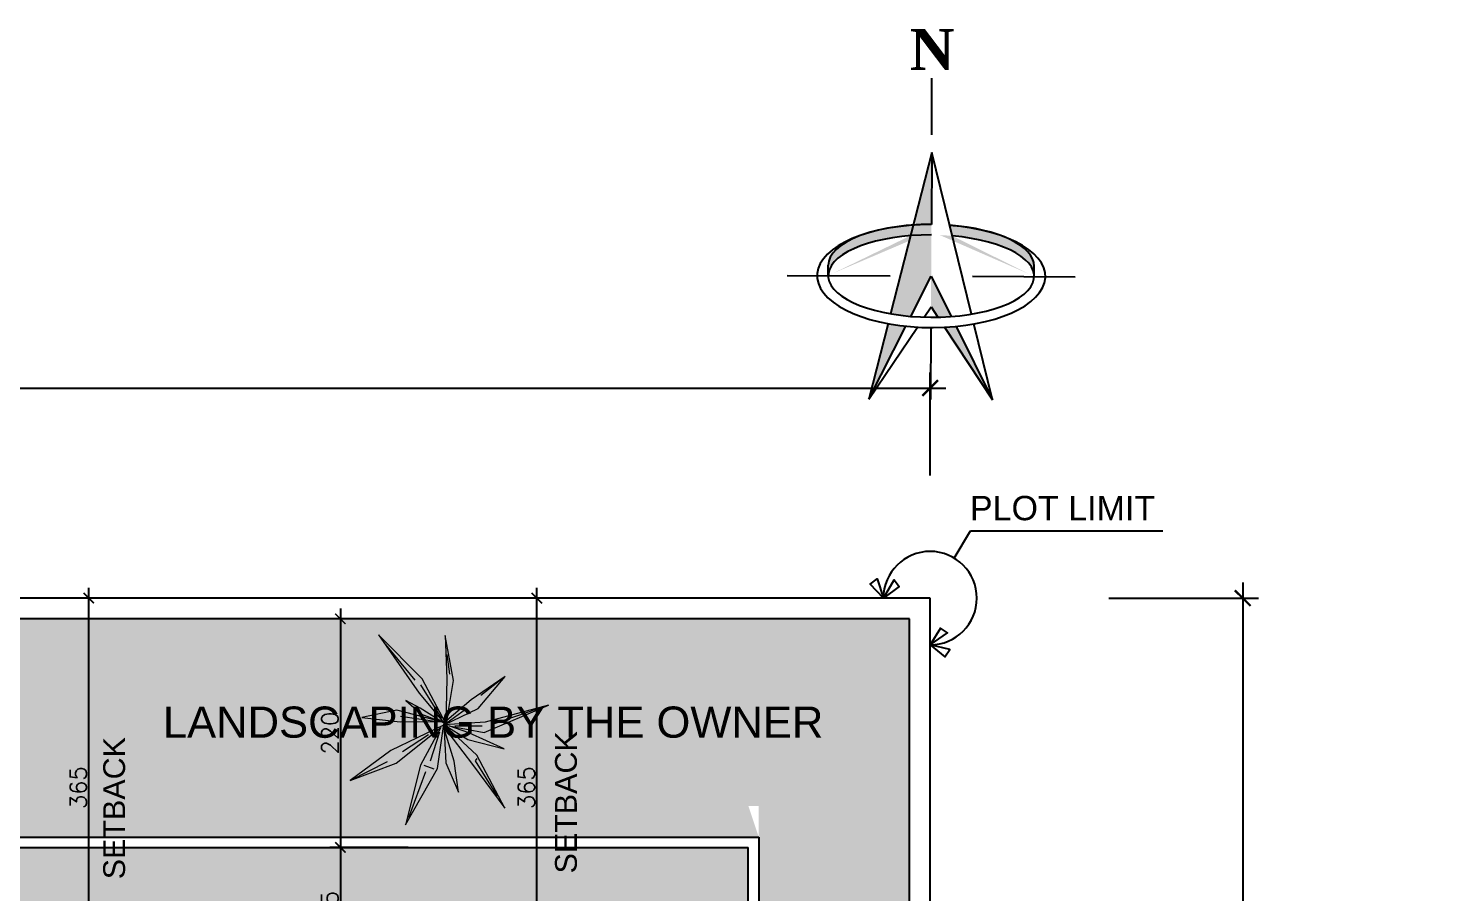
# Model space of a CAD drawing. Header units: centimetres. Extents: x -10658 to 14823, y -5448 to 3597.
# Drawn here: x -868 to 490, y 2764 to 3597 of the extents above; entities that cross this region are included whole.
import ezdxf
from ezdxf.enums import TextEntityAlignment as Align
from ezdxf.xclip import XClip

# ---------------------------------------------------------------- set-up
doc = ezdxf.new("R2010")
doc.units = ezdxf.units.CM
doc.header["$LTSCALE"] = 100
doc.header["$MEASUREMENT"] = 0
doc.header["$XCLIPFRAME"] = 0
doc.header["$PDMODE"] = 35
doc.linetypes.add('A0-01 FLOOR PLANS$0$HIDDEN', pattern=[0.375, 0.25, -0.125])
doc.linetypes.add('FINAL PLOT$0$CENTER', pattern=[2, 1.25, -0.25, 0.25, -0.25])
for name, color, linetype in [('A0-01 FLOOR PLANS$0$STAIRS', 4, 'Continuous'), ('DIM IN', 1, 'Continuous'), ('FINAL PLOT$0$CUTTING LINE', 4, 'Continuous'), ('FINAL PLOT$0$DIM-OUT', 1, 'Continuous'), ('FINAL PLOT$0$FINAL PLOT NORTH', 4, 'Continuous'), ('FINAL PLOT$0$NORTH', 4, 'Continuous'), ('FINAL PLOT$0$PLOT LIMIT', 6, 'FINAL PLOT$0$CENTER'), ('SOURROUNDING$0$KERBSTONE', 11, 'Continuous'), ('SOURROUNDING$0$TEXT', 3, 'Continuous'), ('SOURROUNDING$0$WALL-03', 2, 'Continuous'), ('TEXT', 3, 'Continuous')]:
    doc.layers.add(name, color=color, linetype=linetype)
doc.layers.add('SOURROUNDING$0$HAT', color=8, linetype='Continuous', lineweight=9)
doc.layers.add('SOURROUNDING$0$plantitas', color=68, linetype='Continuous', lineweight=5)
doc.styles.add('ART', font='arial.ttf')
doc.styles.add('FINAL PLOT$0$ART', font='arial.ttf')
doc.styles.add('FINAL PLOT$0$ASA', font='romans.shx', dxfattribs={"width": 0.8})
doc.styles.add('FINAL PLOT$0$FINAL PLOT$0$ART', font='arial.ttf')
doc.styles.add('FINAL PLOT$0$FINAL PLOT$0$TNR', font='timesbd.ttf')
doc.styles.add('ROMANS', font='romans')
doc.styles.add('SOURROUNDING$0$ARIAL', font='arial.ttf', dxfattribs={"width": 0.8, "height": 150})
doc.dimstyles.new('AS-17-100', dxfattribs={"dimtxt": 17, "dimasz": 10, "dimexe": 10, "dimexo": 10, "dimgap": 6, "dimtad": 1, "dimtoh": 1, "dimdec": 0, "dimdsep": 46, "dimtxsty": 'ROMANS', "dimblk1": 'ARCHTICK', "dimblk2": 'ARCHTICK', "dimsah": 1, "dimcen": 25, "dimdle": 10, "dimclrd": 1, "dimclre": 1, "dimclrt": 2, "dimadec": 0, "dimazin": 0, "dimtfac": 1, "dimtdec": 0, "dimtofl": 0, "dimtmove": 2, "dimatfit": 3, "dimldrblk": 'ARCHTICK', "dimfxl": 1, "dimtolj": 1, "dimtzin": 0, "dimarcsym": 0})
doc.dimstyles.new('FINAL PLOT$0$AS-23-100-FM', dxfattribs={"dimscale": 0, "dimtxt": 20, "dimasz": 15, "dimexe": 15, "dimexo": 10, "dimgap": 5, "dimtad": 1, "dimtoh": 1, "dimdec": 0, "dimlfac": 0.393701, "dimzin": 1, "dimdsep": 46, "dimlunit": 3, "dimtxsty": 'FINAL PLOT$0$ASA', "dimblk1": 'FINAL PLOT$0$_ARCHTICK', "dimblk2": 'FINAL PLOT$0$_ARCHTICK', "dimsah": 1, "dimcen": 15, "dimdle": 15, "dimclrd": 1, "dimclre": 1, "dimclrt": 3, "dimadec": 0, "dimazin": 0, "dimtfac": 1, "dimtdec": 0, "dimtmove": 2, "dimatfit": 3, "dimldrblk": 'FINAL PLOT$0$_ARCHTICK', "dimfxl": 1, "dimtolj": 1, "dimtzin": 0, "dimarcsym": 0})

# ---------------------------------------------------------------- blocks, each defined once
blk = doc.blocks.new('_ARCHTICK')
at = {"color": 0, "linetype": 'ByBlock', "const_width": 0.15}
blk.add_lwpolyline([(-0.5, -0.5), (0.5, 0.5)], dxfattribs=at)
blk = doc.blocks.new('*D32')
at = {"layer": 'Defpoints', "color": 0, "transparency": 16777216}
for p in [(-378.5, 3048), (-300, 3048), (-300, 2683)]:
    blk.add_point(p, dxfattribs=at)
at = {"layer": 'DIM IN', "color": 1, "lineweight": -2, "transparency": 16777216}
for p, q in [((-378.5, 2673), (-378.5, 3058)), ((-310, 3048), (-388.5, 3048)), ((-310, 2683), (-388.5, 2683))]:
    blk.add_line(p, q, dxfattribs=at)
at = {"layer": 'DIM IN', "color": 1, "lineweight": -2, "transparency": 16777216, "xscale": 10, "yscale": 10, "zscale": 10}
for p, rotation in [((-378.5, 3048), 90), ((-378.5, 2683), 270)]:
    blk.add_blockref('_ARCHTICK', p, dxfattribs=dict(at, rotation=rotation))
at = {"layer": 'DIM IN', "color": 2, "transparency": 16777216, "insert": (-388.5, 2865.5), "char_height": 16, "attachment_point": 5, "rotation": 90, "style": 'ROMANS'}
blk.add_mtext('\\A1;365', dxfattribs=at)
blk = doc.blocks.new('*D33')
at = {"layer": 'Defpoints', "color": 0, "transparency": 16777216}
for p in [(-809.8, 3048), (-799.8, 3048), (-890, 2683)]:
    blk.add_point(p, dxfattribs=at)
at = {"layer": 'DIM IN', "color": 1, "lineweight": -2, "transparency": 16777216}
for p, q in [((-809.8, 2673), (-809.8, 3058)), ((-809.8, 3048), (-819.8, 3048)), ((-880, 2683), (-799.8, 2683))]:
    blk.add_line(p, q, dxfattribs=at)
at = {"layer": 'DIM IN', "color": 1, "lineweight": -2, "transparency": 16777216, "xscale": 10, "yscale": 10, "zscale": 10}
for p, rotation in [((-809.8, 3048), 90), ((-809.8, 2683), 270)]:
    blk.add_blockref('_ARCHTICK', p, dxfattribs=dict(at, rotation=rotation))
at = {"layer": 'DIM IN', "color": 2, "transparency": 16777216, "insert": (-819.8, 2865.5), "char_height": 16, "attachment_point": 5, "rotation": 90, "style": 'ROMANS'}
blk.add_mtext('\\A1;365', dxfattribs=at)
blk = doc.blocks.new('*D72')
at = {"layer": 'Defpoints', "color": 0, "transparency": 16777216}
for p in [(-492.5, 3028), (-567.6, 2808), (-492.5, 2808)]:
    blk.add_point(p, dxfattribs=at)
at = {"layer": 'DIM IN', "color": 1, "lineweight": -2, "transparency": 16777216}
for p, q in [((-567.6, 3038), (-567.6, 2798)), ((-502.5, 3028), (-577.6, 3028)), ((-502.5, 2808), (-577.6, 2808))]:
    blk.add_line(p, q, dxfattribs=at)
at = {"layer": 'DIM IN', "color": 1, "lineweight": -2, "transparency": 16777216, "xscale": 10, "yscale": 10, "zscale": 10}
for p, rotation in [((-567.6, 3028), 90), ((-567.6, 2808), 270)]:
    blk.add_blockref('_ARCHTICK', p, dxfattribs=dict(at, rotation=rotation))
at = {"layer": 'DIM IN', "color": 2, "transparency": 16777216, "insert": (-577.6, 2918), "char_height": 16, "attachment_point": 5, "rotation": 90, "style": 'ROMANS'}
blk.add_mtext('\\A1;220', dxfattribs=at)
blk = doc.blocks.new('*D73')
at = {"layer": 'Defpoints', "color": 0, "transparency": 16777216}
for p in [(-492.5, 2808), (-595, 2683), (-567.6, 2683)]:
    blk.add_point(p, dxfattribs=at)
at = {"layer": 'DIM IN', "color": 1, "lineweight": -2, "transparency": 16777216}
for p, q in [((-567.6, 2818), (-567.6, 2673)), ((-502.5, 2808), (-577.6, 2808)), ((-585, 2683), (-557.6, 2683))]:
    blk.add_line(p, q, dxfattribs=at)
at = {"layer": 'DIM IN', "color": 1, "lineweight": -2, "transparency": 16777216, "xscale": 10, "yscale": 10, "zscale": 10}
for p, rotation in [((-567.6, 2808), 90), ((-567.6, 2683), 270)]:
    blk.add_blockref('_ARCHTICK', p, dxfattribs=dict(at, rotation=rotation))
at = {"layer": 'DIM IN', "color": 2, "transparency": 16777216, "insert": (-577.6, 2745.5), "char_height": 16, "attachment_point": 5, "rotation": 90, "style": 'ROMANS'}
blk.add_mtext('\\A1;125', dxfattribs=at)
blk = doc.blocks.new('SOURROUNDING$0$0Q62D')
at = {"color": 0, "linetype": 'ByBlock'}
for p, q in [((-0.05, 1.11), (0.07, 0.48)), ((-0.03, 0.53), (-0.05, 1.11)), ((-0.03, 0.96), (0.02, 0.52)), ((-0.33, 0.67), (-0.16, 0.38)), ((-0.24, 0.34), (-0.33, 0.67)), ((0.1, 0.29), (0.34, 0.61)), ((0.34, 0.61), (0.15, 0.24)), ((-0.99, 0.59), (-0.35, 0.33)), ((-0.47, 0.19), (-0.99, 0.59)), ((-0.47, 0.28), (-0.92, 0.55)), ((-0.02, 0.02), (-0.03, 0.53)), ((0.07, 0.48), (0, 0.01)), ((0.02, 0.52), (0.05, 0.51)), ((0.28, 0.34), (1, 0.54)), ((1, 0.54), (0.36, 0.26)), ((1, 0.54), (0.41, 0.33)), ((-0.44, 0.21), (-0.38, 0.31)), ((-0.35, 0.33), (0, 0)), ((0, 0), (-0.24, 0.34)), ((-0.16, 0.38), (-0.02, 0.02)), ((0.03, 0.05), (0.28, 0.34)), ((-0.05, 0.01), (-0.47, 0.19)), ((-0.09, 0.04), (-0.36, 0.22)), ((0, 0.01), (0.1, 0.29)), ((0.36, 0.26), (0, 0.01)), ((0.15, 0.24), (0.03, 0.05)), ((0.08, 0.09), (0.31, 0.27)), ((-1.16, -0.15), (-0.66, 0.01)), ((-0.66, 0.01), (-0.05, 0.01)), ((-0.01, 0.01), (-0.62, -0.13)), ((0.01, 0), (-0.09, -0.29)), ((0, 0.01), (0.39, 0.1)), ((0, -0.42), (0.01, 0)), ((0.02, 0.01), (0.12, -0.52)), ((0.33, -0.36), (0.02, 0.01)), ((0.04, 0.01), (0.28, 0.02)), ((0.39, 0.1), (0.83, 0.01)), ((0.83, 0.01), (0.39, -0.02)), ((0.77, 0.01), (0.5, 0.01)), ((-1.16, -0.15), (-0.72, -0.06)), ((-0.62, -0.13), (-1.16, -0.15)), ((-0.2, -0.01), (-0.53, -0.04)), ((-0.35, -0.31), (-0.01, -0.04)), ((-0.04, -0.06), (-0.31, -0.35)), ((0, -0.03), (-0.3, -0.43)), ((-0.12, -0.23), (0, -0.03)), ((0.02, -0.06), (0.07, -0.48)), ((0.05, -0.01), (0.37, -0.3)), ((0.39, -0.02), (0.05, -0.01)), ((-0.16, -0.45), (-0.12, -0.23)), ((-0.09, -0.29), (-0.16, -0.45)), ((0.37, -0.3), (0.6, -0.73)), ((-0.64, -0.6), (-0.35, -0.31)), ((-0.3, -0.43), (-0.64, -0.6)), ((0.05, -1.18), (0, -0.42)), ((0.6, -0.73), (0.33, -0.36)), ((0.49, -0.56), (0.38, -0.38)), ((0.04, -1.08), (0.05, -0.56)), ((0.12, -0.52), (0.05, -1.18))]:
    blk.add_line(p, q, dxfattribs=at)
blk = doc.blocks.new('SOURROUNDING')
at = {"layer": 'SOURROUNDING$0$HAT', "transparency": 33554658}
h = blk.add_hatch(dxfattribs=at)
h.set_pattern_fill('CROSS', color=256, scale=150, angle=90)
h.paths.add_polyline_path([(-1392.1, 640), (-2418, 640), (-2418, 25), (-1392.1, 25)])
h.paths.add_polyline_path([(-1810, 2848), (-1810, 3028), (-3028, 3028), (-3028, 785), (-1820, 785), (-1820, 1969.7), (-1935, 1969.7), (-1935, 2521.2), (-1820, 2521.2), (-1820, 2848)])
h.paths.add_polyline_path([(-890, 3028), (-880, 2818), (-165, 2818), (-175, 2848), (-165, 2848), (-165, 652.9), (-722.1, 652.9), (-722.1, 25), (-20, 20), (-20, 3028)])
at = {"layer": 'SOURROUNDING$0$KERBSTONE', "lineweight": 13}
h = blk.add_hatch(dxfattribs=at)
h.set_pattern_fill('AR-HBONE', color=252, scale=5, angle=90)
h.paths.add_polyline_path([(-175, 1001.4), (-180.2, 999.4), (-175, 1003.3), (-175, 1910.1), (-189.2, 1904.7), (-175, 1915.1), (-175, 1965.3), (-177.8, 1965.6), (-175, 1966.2), (-175, 2515.3), (-190.9, 2509.3), (-175, 2521), (-175, 2569.6), (-179.5, 2570.1), (-175, 2571.1), (-175, 2808), (-890, 2808), (-890, 3028), (-1810, 3028), (-1810, 2511.2), (-1925, 2511.2), (-1925, 1979.7), (-1810, 1979.7), (-1810, 775), (-3028, 775), (-3028, 650), (-2728, 650), (-2448, 650), (-2428, 650), (-1382.1, 650), (-1382.1, 25), (-1257.6, 25), (-1257.1, 25), (-857.1, 25), (-732.1, 25), (-732.1, 668), (-175, 668)])
h.paths.add_polyline_path([(-1685, 828), (-1685, 2129.7), (-1770, 2129.7), (-1770, 2361.2), (-1685, 2361.2), (-1685, 2748), (-1220, 2748), (-1220, 2683), (-890, 2683), (-300, 2683), (-300, 788), (-590, 788), (-590, 793), (-817, 793), (-817, 713), (-1286.1, 713), (-1287.5, 828)], flags=16)
h.paths.add_polyline_path([(-1798.2, 1621.7), (-1726.1, 1621.7), (-1726.1, 1641.2), (-1798.2, 1641.2)], flags=16)
h.paths.add_polyline_path([(-1564, 2964.7), (-999.2, 2964.7), (-999.2, 3018.3), (-1564, 3018.3)], flags=16)
at = {"layer": 'SOURROUNDING$0$KERBSTONE', "color": 2}
for p, q in [((-880, 2818), (-165, 2818)), ((-165, 2818), (-165, 658)), ((-890, 2808), (-175, 2808)), ((-175, 668), (-175, 2808))]:
    blk.add_line(p, q, dxfattribs=at)
at = {"layer": 'SOURROUNDING$0$WALL-03'}
for p, q in [((0, 3048), (-3048, 3048)), ((0, 0), (0, 3048)), ((-20, 3028), (-3028, 3028)), ((-20, 25), (-20, 3028))]:
    blk.add_line(p, q, dxfattribs=at)
at = {"layer": 'SOURROUNDING$0$plantitas', "color": 54, "extrusion": (0, 0, -1), "xscale": 90.07812315540856, "yscale": 90.07812315540856, "zscale": -90.07812315540879, "rotation": 141.4792577779152}
blk.add_blockref('SOURROUNDING$0$0Q62D', (468.1, 2926.8), dxfattribs=at)
at = {"layer": 'SOURROUNDING$0$TEXT', "linetype": 'ByBlock', "style": 'SOURROUNDING$0$ARIAL'}
blk.add_text('LANDSCAPING BY THE OWNER', height=30, dxfattribs=at).set_placement((-738.4, 2913.6))
blk = doc.blocks.new('A0-01 FLOOR PLANS$0$OUTDOOR')
at = {"layer": 'A0-01 FLOOR PLANS$0$STAIRS'}
for p, q in [((-985, 2648), (-1325, 2648)), ((-985, 2618), (-1325, 2618)), ((-1870, 2326.2), (-1870, 2094.7)), ((-1780, 2326.2), (-1870, 2326.2)), ((-1840, 2124.7), (-1840, 2296.2)), ((-1840, 2296.2), (-1780, 2296.2)), ((-1780, 2258), (-1780, 2168)), ((-1840, 2124.7), (-1780, 2124.7)), ((-1780, 2094.7), (-1870, 2094.7)), ((-1391.1, 803), (-1391.1, 678)), ((-1361.1, 803), (-1361.1, 708)), ((-1331.1, 738), (-1331.1, 803)), ((-982, 763), (-982, 738)), ((-952, 763), (-952, 708)), ((-922, 763), (-922, 678)), ((-982, 738), (-1331.1, 738)), ((-1361.1, 708), (-1144.9, 708)), ((-952, 708), (-1144.9, 708)), ((-1391.1, 678), (-1144.9, 678)), ((-922, 678), (-1144.9, 678))]:
    blk.add_line(p, q, dxfattribs=at)
at = {"layer": 'A0-01 FLOOR PLANS$0$STAIRS', "color": 8, "linetype": 'A0-01 FLOOR PLANS$0$HIDDEN'}
for p, q in [((-985, 2645), (-1325, 2645)), ((-985, 2615), (-1325, 2615)), ((-1867, 2323.2), (-1867, 2097.7)), ((-1780, 2323.2), (-1867, 2323.2)), ((-1837, 2127.7), (-1837, 2293.2)), ((-1837, 2293.2), (-1780, 2293.2)), ((-1837, 2127.7), (-1780, 2127.7)), ((-1780, 2097.7), (-1867, 2097.7)), ((-1388.1, 803), (-1388.1, 681)), ((-1358.1, 803), (-1358.1, 711)), ((-1328.1, 803), (-1328.1, 741)), ((-985, 763), (-985, 741)), ((-955, 763), (-955, 711)), ((-925, 763), (-925, 681)), ((-985, 741), (-1328.1, 741)), ((-1358.1, 711), (-1171.3, 711)), ((-955, 711), (-1144.9, 711)), ((-1388.1, 681), (-1171.3, 681)), ((-925, 681), (-1144.9, 681))]:
    blk.add_line(p, q, dxfattribs=at)
at = {"layer": 'A0-01 FLOOR PLANS$0$STAIRS', "color": 8}
blk.add_line((-985, 2588), (-1325, 2588), dxfattribs=at)
at = {"layer": 'A0-01 FLOOR PLANS$0$STAIRS'}
for points in [[(-1325, 2708), (-1325, 2768), (-1488.9, 2768), (-1488.9, 2708)], [(-1358, 2708), (-1358, 2735), (-1460, 2735), (-1460, 2708)]]:
    blk.add_lwpolyline(points, dxfattribs=at)
at = {"layer": 'A0-01 FLOOR PLANS$0$STAIRS', "color": 8, "linetype": 'A0-01 FLOOR PLANS$0$HIDDEN'}
for points in [[(-1328, 2708), (-1328, 2765), (-1485.9, 2765), (-1485.9, 2708)], [(-1361, 2708), (-1361, 2732), (-1457, 2732), (-1457, 2708)]]:
    blk.add_lwpolyline(points, dxfattribs=at)
at = {"layer": 'A0-01 FLOOR PLANS$0$STAIRS', "color": 8}
blk.add_lwpolyline([(-1215, 803), (-985, 803)], dxfattribs=at)
blk = doc.blocks.new('A0-01 FLOOR PLANS')
at = {"layer": 'A0-01 FLOOR PLANS$0$STAIRS'}
blk.add_blockref('A0-01 FLOOR PLANS$0$OUTDOOR', (0, 0), dxfattribs=at)
blk = doc.blocks.new('FINAL PLOT$0$FINAL PLOT$0$NORTH-03')
at = {"layer": 'FINAL PLOT$0$FINAL PLOT NORTH'}
h = blk.add_hatch(color=256, dxfattribs=at)
edge = h.paths.add_edge_path()
edge.add_line((378.6, -237.6), (378.6, -281.7))
edge.add_line((378.6, -281.7), (357, -324.9))
edge.add_ellipse((378.6, -281.7), major_axis=(110.1, 0), ratio=0.399921, start_angle=246.9258, end_angle=258.6923, ccw=False)
edge.add_line((335.4, -322.2), (356.4, -238.5))
edge.add_ellipse((378.6, -281.7), major_axis=(110.1, 0), ratio=0.399921, start_angle=90, end_angle=101.6552, ccw=False)
edge = h.paths.add_edge_path()
edge.add_ellipse((378.6, -281.7), major_axis=(122.1, 0), ratio=0.450994, start_angle=247.9688, end_angle=257.2925)
edge.add_line((351.8, -335.4), (312.5, -413.8))
edge.add_line((312.5, -413.8), (332.8, -332.7))
edge = h.paths.add_edge_path()
edge.add_ellipse((378.6, -281.7), major_axis=(122.1, 0), ratio=0.450994, start_angle=90, end_angle=99.1655)
edge.add_line((359.2, -227.3), (378.6, -149.5))
edge.add_line((378.6, -149.5), (378.6, -226.6))
h = blk.add_hatch(color=256, dxfattribs=at)
edge = h.paths.add_edge_path()
edge.add_ellipse((378.6, -281.7), major_axis=(110.1, 0), ratio=0.399921, start_angle=101.6552, end_angle=180, ccw=False)
edge.add_line((356.4, -238.5), (359.2, -227.3))
edge.add_ellipse((378.6, -281.7), major_axis=(122.1, 0), ratio=0.450994, start_angle=99.1655, end_angle=126.2962)
edge.add_ellipse((378.6, -270.5), major_axis=(110.1, 0), ratio=0.399921, start_angle=131.0071, end_angle=180)
edge.add_line((268.5, -270.5), (268.5, -281.4))
edge = h.paths.add_edge_path()
edge.add_ellipse((378.6, -281.7), major_axis=(110.1, 0), ratio=0.399921, start_angle=90, end_angle=101.6552, ccw=False)
edge.add_line((378.6, -237.6), (378.6, -226.6))
edge.add_ellipse((378.6, -281.7), major_axis=(122.1, 0), ratio=0.450994, start_angle=90, end_angle=99.1655)
edge.add_line((359.2, -227.3), (356.4, -238.5))
edge = h.paths.add_edge_path()
edge.add_ellipse((378.6, -281.7), major_axis=(122.1, 0), ratio=0.450994, start_angle=413.7038, end_angle=440.8345)
edge.add_line((398.1, -227.3), (400.9, -238.5))
edge.add_ellipse((378.6, -281.7), major_axis=(110.1, 0), ratio=0.399921, start_angle=360, end_angle=438.3448, ccw=False)
edge.add_line((488.8, -281.4), (488.8, -270.5))
edge.add_ellipse((378.6, -270.5), major_axis=(110.1, 0), ratio=0.399921, start_angle=0, end_angle=48.9929)
h = blk.add_hatch(color=256, dxfattribs=at)
edge = h.paths.add_edge_path()
edge.add_ellipse((378.6, -281.7), major_axis=(110.1, 0), ratio=0.399921, start_angle=273.7883, end_angle=281.3077)
edge.add_line((400.2, -324.9), (378.6, -281.7))
edge.add_line((378.6, -281.7), (378.6, -314.7))
edge.add_line((378.6, -314.7), (385.9, -325.6))
edge = h.paths.add_edge_path()
edge.add_line((444.7, -413.8), (405.5, -335.4))
edge.add_ellipse((378.6, -281.7), major_axis=(122.1, 0), ratio=0.450994, start_angle=276.7859, end_angle=282.7075, ccw=False)
edge.add_line((393, -336.3), (444.7, -413.8))
for p, q in [((378.6, -130.7), (378.3, -70.1)), ((378.6, -149.5), (335.4, -322.2)), ((378.6, -149.5), (378.6, -226.6)), ((421.8, -322.2), (378.6, -149.5)), ((268.5, -281.7), (268.5, -270.5)), ((488.8, -281.7), (488.8, -270.5)), ((224.6, -281.7), (334.6, -281.7)), ((357, -324.9), (378.6, -281.7)), ((378.6, -281.7), (400.2, -324.9)), ((422.7, -281.7), (532.7, -281.7)), ((371.3, -325.6), (378.6, -314.7)), ((378.6, -314.7), (385.9, -325.6)), ((332.8, -332.7), (312.5, -413.8)), ((312.5, -413.8), (351.8, -335.4)), ((312.5, -413.8), (364.2, -336.3)), ((378.6, -336.7), (378.6, -413.8)), ((393, -336.3), (444.7, -413.8)), ((405.5, -335.4), (444.7, -413.8)), ((444.7, -413.8), (424.4, -332.7))]:
    blk.add_line(p, q, dxfattribs=at)
for centre, major_axis, ratio, start_param, end_param in [((378.6, -281.7), (122.1, 0), 0.450994, 1.570796, 7.694013), ((378.6, -281.7), (110.1, 0), 0.399921, 1.570796, 7.65056), ((378.6, -270.5), (110.1, 0), 0.399921, 1.570796, 3.141593), ((378.6, -270.5), (110.1, 0), 0.399921, 0, 1.393624)]:
    blk.add_ellipse(centre, major_axis=major_axis, ratio=ratio, start_param=start_param, end_param=end_param, dxfattribs=at)
at = {"layer": 'FINAL PLOT$0$FINAL PLOT NORTH', "style": 'FINAL PLOT$0$FINAL PLOT$0$TNR'}
blk.add_text('N', height=44, rotation=0.2538, dxfattribs=at).set_placement((378.6, -39.3), align=Align.MIDDLE)
blk = doc.blocks.new('FINAL PLOT$0$_ARCHTICK')
at = {"color": 0, "linetype": 'ByBlock', "const_width": 0.15}
blk.add_lwpolyline([(-0.5, -0.5), (0.5, 0.5)], dxfattribs=at)
blk = doc.blocks.new('*D580')
at = {"layer": 'Defpoints', "color": 0, "transparency": 16777216}
for p in [(0, 3250.3), (-3048, 3156), (0, 3156)]:
    blk.add_point(p, dxfattribs=at)
at = {"layer": 'FINAL PLOT$0$DIM-OUT', "color": 1, "lineweight": -2, "transparency": 16777216}
for p, q in [((-3048, 3166), (-3048, 3265.3)), ((0, 3166), (0, 3265.3)), ((-3063, 3250.3), (15, 3250.3))]:
    blk.add_line(p, q, dxfattribs=at)
at = {"layer": 'FINAL PLOT$0$DIM-OUT', "color": 1, "lineweight": -2, "transparency": 16777216, "xscale": 15, "yscale": 15, "zscale": 15, "rotation": 180}
blk.add_blockref('FINAL PLOT$0$_ARCHTICK', (-3048, 3250.3), dxfattribs=at)
at = {"layer": 'FINAL PLOT$0$DIM-OUT', "color": 1, "lineweight": -2, "transparency": 16777216, "xscale": 15, "yscale": 15, "zscale": 15}
blk.add_blockref('FINAL PLOT$0$_ARCHTICK', (0, 3250.3), dxfattribs=at)
at = {"layer": 'FINAL PLOT$0$DIM-OUT', "color": 3, "transparency": 16777216, "insert": (-1524, 3274.5), "char_height": 30, "attachment_point": 5, "style": 'FINAL PLOT$0$ART'}
blk.add_mtext('\\A1;100\'-0" [30.48m.]', dxfattribs=at)
blk = doc.blocks.new('*D581')
at = {"layer": 'Defpoints', "color": 0, "transparency": 16777216}
for p in [(161.9, 3048), (161.9, 0), (300.9, 0)]:
    blk.add_point(p, dxfattribs=at)
at = {"layer": 'FINAL PLOT$0$DIM-OUT', "color": 1, "lineweight": -2, "transparency": 16777216}
for p, q in [((300.9, 3063), (300.9, -15)), ((171.9, 3048), (315.9, 3048)), ((171.9, 0), (315.9, 0))]:
    blk.add_line(p, q, dxfattribs=at)
at = {"layer": 'FINAL PLOT$0$DIM-OUT', "color": 1, "lineweight": -2, "transparency": 16777216, "xscale": 15, "yscale": 15, "zscale": 15}
for p, rotation in [((300.9, 3048), 90), ((300.9, 0), 270)]:
    blk.add_blockref('FINAL PLOT$0$_ARCHTICK', p, dxfattribs=dict(at, rotation=rotation))
at = {"layer": 'FINAL PLOT$0$DIM-OUT', "color": 3, "transparency": 16777216, "insert": (276.6, 1524), "char_height": 30, "attachment_point": 5, "rotation": 90, "style": 'FINAL PLOT$0$ART'}
blk.add_mtext('\\A1;100\'-0" [30.48m.]', dxfattribs=at)
blk = doc.blocks.new('FINAL PLOT')
at = {"layer": 'FINAL PLOT$0$CUTTING LINE', "color": 4}
for p, q in [((23.2, 3086.5), (39, 3112.7)), ((39, 3112.7), (223.8, 3112.7))]:
    blk.add_line(p, q, dxfattribs=at)
for points in [[(-45, 3048), (-57.8, 3061.3), (-51, 3066.6), (-45, 3048), (-34.7, 3065.6), (-29.8, 3059.1), (-45, 3048)], [(0, 3003), (14.3, 2991.4), (19, 2998.6), (0, 3003), (16.7, 3014.7), (9.9, 3019.1), (0, 3003)]]:
    blk.add_lwpolyline(points, dxfattribs=at)
blk.add_arc((0, 3048), 45, 270, 180, dxfattribs=at)
at = {"layer": 'FINAL PLOT$0$PLOT LIMIT', "color": 1}
blk.add_lwpolyline([(-3048, 0), (0, 0), (0, 3048), (-3048, 3048)], close=True, dxfattribs=at)
at = {"layer": 'FINAL PLOT$0$NORTH', "xscale": 0.9000000000000006, "yscale": 0.9000000000000006, "zscale": 0.9000000000000006, "rotation": 359.746219693848}
blk.add_blockref('FINAL PLOT$0$FINAL PLOT$0$NORTH-03', (-338.6, 3613.1), dxfattribs=at)
at = {"layer": 'FINAL PLOT$0$CUTTING LINE', "color": 4, "style": 'FINAL PLOT$0$FINAL PLOT$0$ART'}
blk.add_text('PLOT LIMIT', height=23.44, dxfattribs=at).set_placement((216.6, 3123), align=Align.RIGHT)
at = {"layer": 'FINAL PLOT$0$DIM-OUT'}
dim = blk.add_linear_dim(base=(0, 3250.3), p1=(-3048, 3156), p2=(0, 3156), dimstyle='FINAL PLOT$0$AS-23-100-FM', override={"dimscale": 1, "dimtxt": 30, "dimtxsty": 'FINAL PLOT$0$ART'}, dxfattribs=at)
dim.commit()
dim.dimension.update_dxf_attribs({"geometry": '*D580', "text_midpoint": (-1524, 3274.5)})
dim = blk.add_linear_dim(base=(300.9, 0), p1=(161.9, 3048), p2=(161.9, 0), angle=90, dimstyle='FINAL PLOT$0$AS-23-100-FM', override={"dimscale": 1, "dimtxt": 30, "dimtxsty": 'FINAL PLOT$0$ART'}, dxfattribs=at)
dim.commit()
dim.dimension.update_dxf_attribs({"geometry": '*D581', "text_midpoint": (276.6, 1524)})

msp = doc.modelspace()

# ---------------------------------------------------------------- block references
msp.add_blockref('SOURROUNDING', (0, 0))
ref = msp.add_blockref('A0-01 FLOOR PLANS', (102, 37))
XClip(ref).set_block_clipping_path([(-400, 2648), (-994, 2648), (-994, 2645), (-1320, 2645), (-1320, 2713), (-1789, 2713), (-1789, 789), (-994, 789), (-994, 754), (-694, 754), (-694, 749), (-400, 749)])

# ---------------------------------------------------------------- texts
at = {"layer": 'TEXT', "style": 'ART'}
for p in [(-774.8, 2777.3), (-340, 2782.9)]:
    msp.add_text('SETBACK', height=21, rotation=90, dxfattribs=at).set_placement(p)

# ---------------------------------------------------------------- dimensions: what is measured, and where the dimension line sits
at = {"layer": 'DIM IN'}
for base, p1, p2, picture, middle in [((-809.8, 3048), (-890, 2683), (-799.8, 3048), '*D33', (-819.8, 2865.5)), ((-378.5, 3048), (-300, 2683), (-300, 3048), '*D32', (-388.5, 2865.5)), ((-567.6, 2808), (-492.5, 3028), (-492.5, 2808), '*D72', (-577.6, 2918)), ((-567.6, 2683), (-492.5, 2808), (-595, 2683), '*D73', (-577.6, 2745.5))]:
    dim = msp.add_linear_dim(base=base, p1=p1, p2=p2, angle=90, dimstyle='AS-17-100', override={"dimtxt": 16, "dimgap": 2}, dxfattribs=at)
    dim.commit()
    dim.dimension.update_dxf_attribs({"geometry": picture, "text_midpoint": middle})

# ---------------------------------------------------------------- next in the draw order: wipeouts: each hides what was drawn before it
msp.add_wipeout([(2339.5, 3271), (12.7, 3231.6), (170.5, 1963.7), (571.4, 525.1), (2865.3, 374), (2457.8, 1838.9)]).dxf.layer = 'DIM IN'

# ---------------------------------------------------------------- next in the draw order: block references
msp.add_blockref('FINAL PLOT', (0, 0))

doc.saveas('drawing.dxf')
